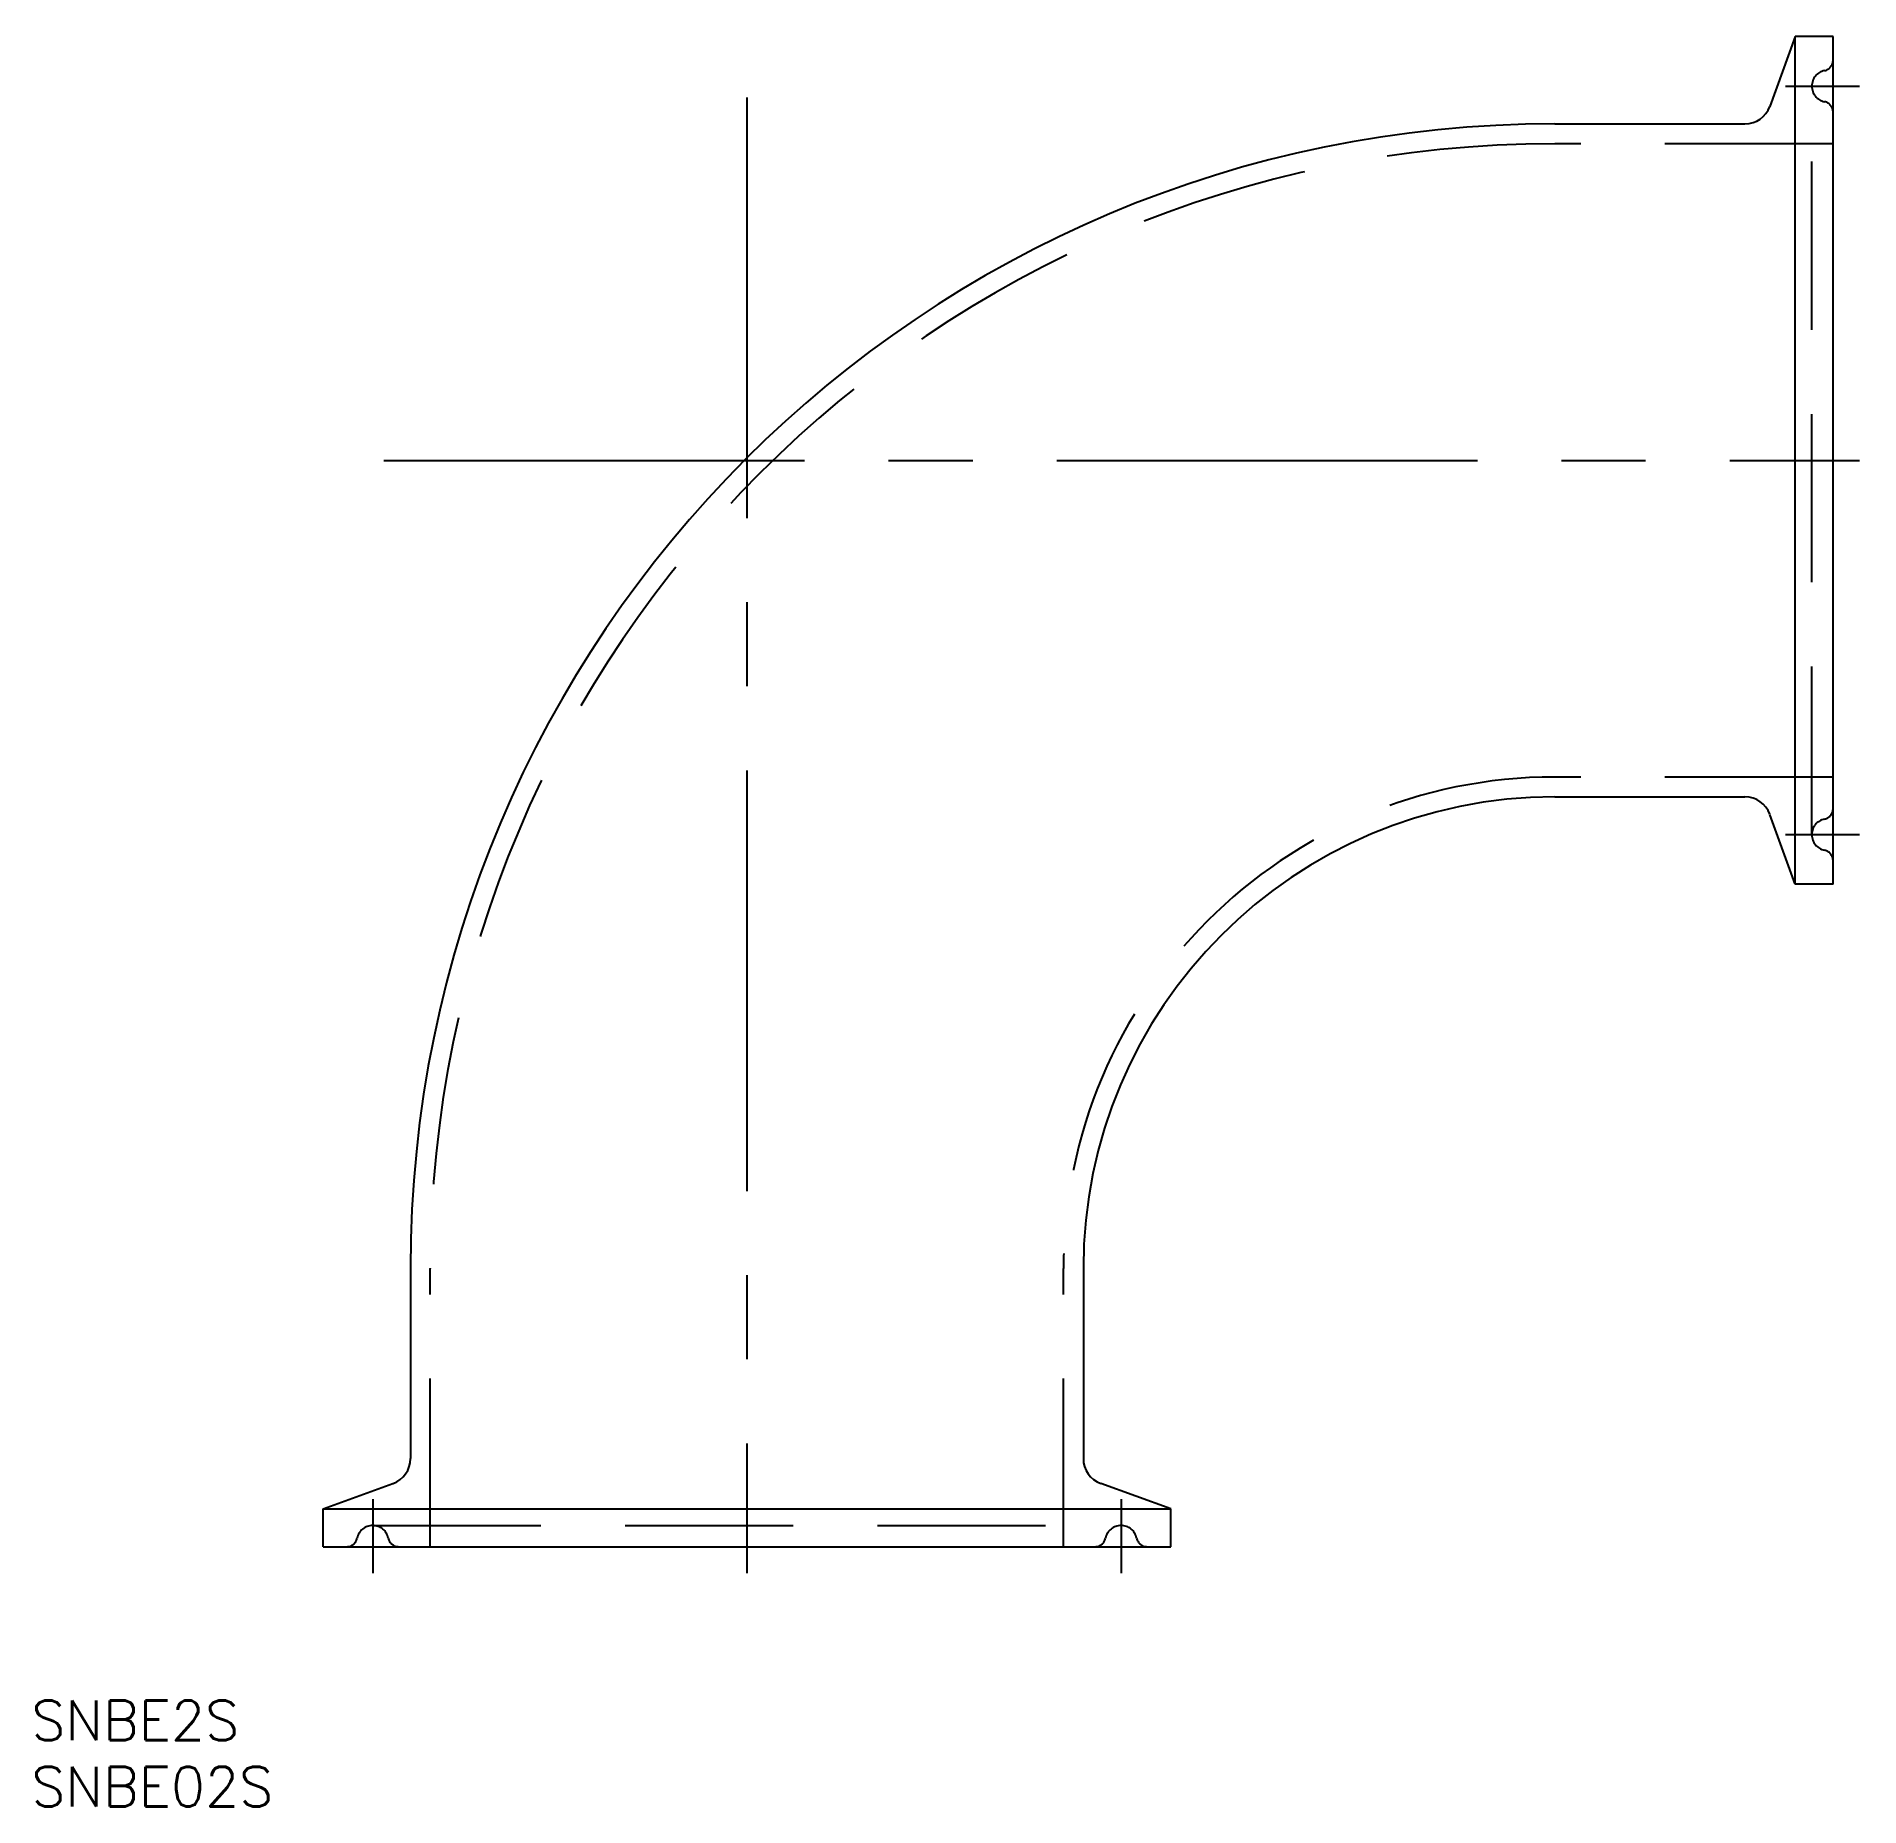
# Model space of a CAD drawing. Extents: x -54 to 84, y -20 to 114.
import ezdxf

# ---------------------------------------------------------------- set-up
doc = ezdxf.new("R2010")
doc.units = 0
doc.linetypes.add('CENTER', pattern=[50.8, 31.75, -6.35, 6.35, -6.35])
doc.linetypes.add('DASHED', pattern=[19.05, 12.7, -6.35])
doc.layers.get('0').update_dxf_attribs({"linetype": 'CONTINUOUS'})
doc.layers.add('CENTER', color=1, linetype='CENTER')
doc.styles.get("Standard").update_dxf_attribs({"font": 'txt.shx', "height": 3, "bigfont": 'bigfont.shx'})

msp = doc.modelspace()

# ---------------------------------------------------------------- linework, layer by layer
at = {"color": 7, "linetype": 'CONTINUOUS'}
for p, q in [((79.15, 114), (77.23, 108.72)), ((79.15, 50), (79.15, 114)), ((82, 114), (79.15, 114)), ((82, 50), (82, 114)), ((61, 107.4), (75.35, 107.4)), ((61, 56.6), (75.35, 56.6)), ((79.15, 50), (77.23, 55.28)), ((82, 50), (79.15, 50)), ((-25.4, 21), (-25.4, 6.65)), ((25.4, 21), (25.4, 6.65)), ((-32, 2.85), (-26.72, 4.77)), ((32, 2.85), (26.72, 4.77)), ((-32, 2.85), (32, 2.85)), ((-32, 0), (-32, 2.85)), ((32, 0), (32, 2.85)), ((-32, 0), (32, 0))]:
    msp.add_line(p, q, dxfattribs=at)
at = {"color": 3, "linetype": 'DASHED'}
for p, q in [((80.4, 53.75), (80.4, 110.25)), ((82, 105.9), (61, 105.9)), ((82, 58.1), (61, 58.1)), ((-23.9, 0), (-23.9, 21)), ((23.9, 0), (23.9, 21)), ((-28.25, 1.6), (28.25, 1.6))]:
    msp.add_line(p, q, dxfattribs=at)
for centre, radius, start, end in [((81.2, 112.21), 0.8, 281.537, 360), ((81.6, 110.25), 1.2, 101.537, 258.463), ((81.2, 108.29), 0.8, 0, 78.463), ((61, 21), 84.9, 90, 180), ((61, 21), 37.1, 90, 180), ((81.2, 55.71), 0.8, 281.537, 360), ((81.6, 53.75), 1.2, 101.537, 258.463), ((81.2, 51.79), 0.8, 0, 78.463), ((-28.25, 0.4), 1.2, 11.537, 168.463), ((28.25, 0.4), 1.2, 11.537, 168.463), ((-30.21, 0.8), 0.8, 270, 348.463), ((-26.29, 0.8), 0.8, 191.537, 270), ((26.29, 0.8), 0.8, 270, 348.463), ((30.21, 0.8), 0.8, 191.537, 270)]:
    msp.add_arc(centre, radius, start, end, dxfattribs=at)
at = {"color": 7, "linetype": 'CONTINUOUS'}
for centre, radius, start, end in [((61, 21), 86.4, 90, 180), ((75.35, 109.4), 2, 270, 340), ((61, 21), 35.6, 90, 180), ((75.35, 54.6), 2, 20, 90), ((-27.4, 6.65), 2, 290, 0), ((27.4, 6.65), 2, 180, 250)]:
    msp.add_arc(centre, radius, start, end, dxfattribs=at)
at = {"layer": 'CENTER', "color": 1, "linetype": 'CENTER'}
for p, q in [((78.4, 110.25), (84, 110.25)), ((0, 109.4), (0, -2)), ((-27.4, 82), (84, 82)), ((78.4, 53.75), (84, 53.75)), ((-28.25, 3.6), (-28.25, -2)), ((28.25, 3.6), (28.25, -2))]:
    msp.add_line(p, q, dxfattribs=at)

# ---------------------------------------------------------------- texts
at = {"color": 7, "linetype": 'CONTINUOUS'}
for s, p in [('SNBE2S', (-54.02, -14.61)), ('SNBE02S', (-54.02, -19.61))]:
    msp.add_text(s, height=3, dxfattribs=at).set_placement(p)

doc.saveas('drawing.dxf')
